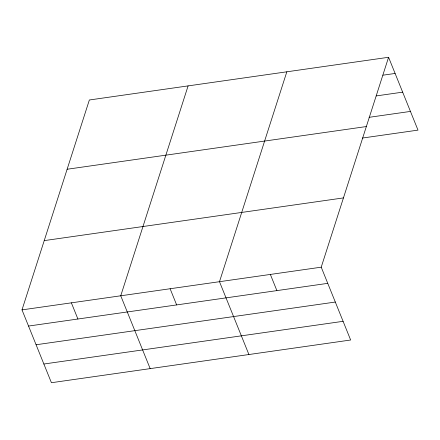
<?xml version="1.0" encoding="UTF-8"?>
<svg xmlns="http://www.w3.org/2000/svg" width="440" height="440" viewBox="0 0 440 440"><rect width="100%" height="100%" fill="white"/><g stroke="black" fill="none" stroke-linecap="round" stroke-linejoin="round"><path stroke-width="0.66" d="M388.575 57.283L321.222 267.179L350.647 340.01L51.425 382.718L22 309.881L89.353 99.99L388.575 57.283L418 130.119L362.384 138.055M188.095 85.894L120.742 295.79L150.172 368.627M286.836 71.803L219.489 281.699L248.914 354.53M382.899 75.196L395.109 73.453M376.211 95.925L402.661 92.153M369.072 117.321L410.443 111.419M67.127 169.252L366.35 126.55M44.226 240.62L343.448 197.912M22 309.881L321.222 267.179M28.534 326.057L327.756 283.349M36.091 344.757L335.313 302.049M43.873 364.018L343.096 321.316M270.353 274.439L276.887 290.609M170.115 288.745L176.649 304.915M71.374 302.836L77.908 319.011"/></g></svg>
